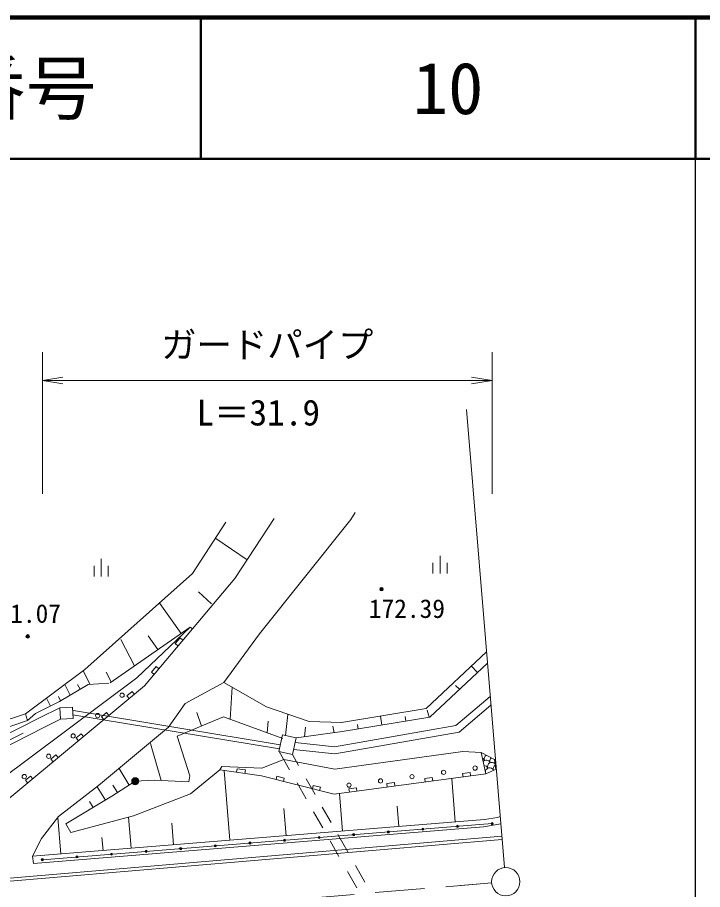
# Model space of a CAD drawing. Units: millimetres, scale not verified. Extents: x 40000 to 680000, y 20000 to 380000.
# Drawn here: x 531033 to 579500, y 318360 to 380000 of the extents above; entities that cross this region are included whole.
import ezdxf
from ezdxf.enums import TextEntityAlignment as Align

# ---------------------------------------------------------------- set-up
doc = ezdxf.new("R2010")
doc.units = ezdxf.units.MM
doc.header["$LTSCALE"] = 1000
doc.linetypes.add('CHAIN', pattern=[18.5, 12, -1.5, 3.5, -1.5])
for name, color, linetype, lineweight in [('M-BGD', 7, 'Continuous', 13), ('M-BMK', 2, 'CHAIN', 13), ('M-BMK-SRVR', 3, 'Continuous', 13), ('M-STR-STR3', 7, 'Continuous', 13), ('M-TTL', 2, 'Continuous', 140), ('M-TTL-BAND', 7, 'Continuous', 25), ('M-TTL-LINE', 7, 'Continuous', 50)]:
    doc.layers.add(name, color=color, linetype=linetype, lineweight=lineweight)
doc.layers.add('M-TTL-TXT', color=7, linetype='Continuous')
doc.styles.add('ＭＳ ゴシック', font='')
doc.styles.get('ＭＳ ゴシック').set_extended_font_data('MS Gothic')

# ---------------------------------------------------------------- blocks, each defined once
blk = doc.blocks.new('open_arrow')
at = {"color": 0, "linetype": 'Continuous', "lineweight": -2}
blk.add_lwpolyline([(7.5, 1.25), (0, 0), (7.5, -1.25)], dxfattribs=at)

msp = doc.modelspace()

# ---------------------------------------------------------------- linework, layer by layer
at = {"layer": 'M-BGD'}
for p, q in [((549199, 344579), (546411, 340348)), ((554935, 345017), (554619, 344510)), ((545767, 344316), (543422, 340703)), ((554619, 344510), (548163, 336434)), ((547274, 341657), (545064, 343169)), ((536954, 341742), (536954, 340492)), ((560930, 341944), (560930, 340694)), ((536454, 341242), (536454, 340492)), ((537454, 340492), (537454, 341242)), ((560430, 341444), (560430, 340694)), ((561430, 340694), (561430, 341444)), ((543422, 340703), (535811, 333916)), ((546411, 340348), (543407, 336791)), ((544762, 338554), (543839, 339403)), ((542617, 336469), (541105, 338584)), ((543247, 336907), (537592, 332975)), ((543247, 336907), (539485, 333323)), ((543407, 336791), (540020, 332765)), ((543407, 336791), (543247, 336907)), ((543407, 336791), (543247, 336907)), ((539326, 334181), (538358, 336025)), ((540975, 335327), (540282, 336297)), ((542538, 336147), (542200, 335744)), ((542538, 336147), (542730, 335986)), ((548163, 336434), (545628, 332993)), ((542200, 335744), (542391, 335583)), ((559954, 331154), (564218, 335166)), ((540845, 334133), (540506, 333731)), ((540845, 334133), (541036, 333972)), ((564285, 334370), (560216, 330545)), ((563572, 333700), (563125, 334175)), ((535811, 333916), (531593, 330774)), ((536180, 332863), (535690, 333826)), ((537671, 333030), (537304, 333731)), ((540506, 333731), (540698, 333570)), ((526295, 323476), (539485, 333323)), ((534771, 332105), (534388, 332856)), ((537490, 332950), (536027, 332851)), ((542903, 331506), (545628, 332993)), ((545628, 332993), (548642, 331282)), ((540020, 332765), (529241, 323801)), ((534005, 331650), (536027, 332851)), ((535460, 332514), (535291, 332847)), ((539142, 332359), (538783, 332060)), ((539142, 332359), (539302, 332167)), ((546081, 330392), (546215, 332659)), ((562313, 332529), (562028, 332787)), ((534005, 331650), (532318, 330805)), ((533369, 331332), (533086, 331887)), ((534082, 331695), (533927, 331999)), ((538783, 332060), (538942, 331868)), ((564482, 332006), (562057, 329948)), ((534032, 331214), (532606, 330504)), ((534033, 331201), (534928, 331256)), ((534083, 330402), (534033, 331201)), ((534925, 331256), (534978, 330458)), ((535010, 331010), (549617, 328595)), ((542903, 331506), (541730, 329833)), ((548642, 331282), (551680, 330240)), ((553955, 330172), (559954, 331154)), ((560153, 330534), (560028, 331048)), ((564533, 331394), (562277, 329479)), ((531593, 330774), (524681, 328511)), ((532606, 330504), (525649, 326958)), ((531593, 330774), (531734, 330301)), ((531734, 330301), (532318, 330805)), ((534083, 330401), (532943, 329834)), ((534083, 330402), (534978, 330458)), ((534961, 330714), (549568, 328299)), ((537345, 330865), (536986, 330566)), ((536986, 330566), (537146, 330374)), ((537345, 330865), (537505, 330673)), ((542342, 329205), (545612, 330563)), ((544051, 329915), (543727, 330876)), ((545612, 330563), (549800, 329039)), ((550007, 329243), (550168, 330736)), ((560216, 330545), (554004, 329522)), ((556821, 329985), (556715, 330623)), ((558512, 330264), (558460, 330582)), ((531734, 330301), (524904, 328019)), ((532943, 329834), (525859, 326223)), ((541730, 329833), (536761, 325720)), ((548688, 329443), (548775, 330256)), ((551339, 329157), (551412, 329838)), ((551680, 330240), (553955, 330172)), ((553435, 329444), (553354, 329912)), ((562057, 329948), (553467, 328458)), ((555129, 329707), (555082, 330022)), ((531438, 329414), (528938, 328189)), ((535549, 329371), (535190, 329072)), ((535549, 329371), (535709, 329179)), ((542342, 329205), (543223, 326399)), ((549528, 328120), (549791, 329291)), ((549791, 329291), (550747, 329076)), ((551619, 329197), (550747, 329076)), ((554004, 329522), (551619, 329197)), ((562277, 329479), (553485, 327954)), ((535190, 329072), (535349, 328880)), ((541197, 326070), (540438, 328683)), ((550747, 329076), (550484, 327906)), ((553467, 328458), (550673, 328749)), ((550484, 327906), (549528, 328120)), ((549560, 328113), (550289, 326833)), ((553485, 327954), (550563, 328257)), ((562541, 328120), (553479, 326867)), ((562541, 328120), (553479, 326867)), ((563828, 328043), (562541, 328120)), ((563828, 328043), (562541, 328120)), ((563828, 328043), (564164, 326542)), ((564164, 326542), (563828, 328043)), ((563828, 328043), (564777, 327545)), ((533752, 327877), (533393, 327578)), ((533393, 327578), (533553, 327386)), ((533752, 327877), (533912, 327685)), ((549876, 327559), (548319, 326939)), ((549876, 327559), (548319, 326939)), ((553479, 326867), (549876, 327559)), ((553479, 326867), (549876, 327559)), ((550484, 327906), (550921, 327138)), ((564777, 327545), (564850, 327580)), ((564886, 326852), (564777, 327545)), ((538946, 325748), (538220, 326920)), ((545351, 326831), (543270, 325124)), ((545351, 326831), (545493, 327063)), ((545351, 326831), (545493, 327063)), ((548307, 326389), (545351, 326831)), ((548307, 326389), (545351, 326831)), ((545493, 327063), (548319, 326939)), ((548319, 326939), (545493, 327063)), ((546057, 321842), (545656, 326785)), ((546570, 326901), (546533, 326654)), ((547161, 326813), (546570, 326901)), ((547161, 326813), (547124, 326566)), ((564164, 326542), (564910, 326863)), ((531956, 326383), (531597, 326084)), ((531597, 326084), (531756, 325892)), ((531956, 326383), (532116, 326191)), ((539368, 326017), (540718, 326093)), ((540718, 326093), (543168, 325976)), ((543223, 326399), (543168, 325976)), ((553440, 325093), (548307, 326389)), ((553440, 325093), (548307, 326389)), ((549395, 326372), (549333, 326130)), ((549908, 326242), (549395, 326372)), ((549908, 326242), (549847, 326000)), ((551465, 326183), (552087, 325090)), ((564164, 326542), (553440, 325093)), ((564164, 326542), (553440, 325093)), ((560377, 326283), (559841, 326210)), ((559841, 326210), (559875, 325962)), ((560377, 326283), (560411, 326035)), ((562005, 323135), (561755, 326217)), ((563058, 326645), (562522, 326572)), ((562522, 326572), (562556, 326325)), ((563058, 326645), (563092, 326397)), ((536761, 325720), (533934, 323519)), ((537253, 324684), (536669, 325626)), ((537702, 324956), (539368, 326017)), ((538103, 325211), (537776, 325738)), ((550816, 325907), (551456, 324783)), ((551961, 325724), (551900, 325481)), ((552474, 325594), (551961, 325724)), ((552474, 325594), (552413, 325352)), ((555015, 325558), (554479, 325485)), ((554479, 325485), (554512, 325238)), ((555015, 325558), (555048, 325310)), ((557696, 325920), (557160, 325848)), ((557160, 325848), (557193, 325600)), ((557696, 325920), (557730, 325672)), ((534466, 323001), (537702, 324956)), ((543270, 325124), (539233, 323577)), ((554031, 322489), (553816, 325143)), ((536397, 324167), (536133, 324592)), ((558018, 322812), (557902, 324246)), ((550044, 322165), (549887, 324097)), ((551986, 323853), (552627, 322728)), ((552600, 324190), (553217, 323105)), ((564063, 323302), (532103, 320711)), ((532726, 321974), (533934, 323519)), ((532796, 320471), (564612, 323023)), ((534096, 320872), (533888, 323448)), ((534802, 322389), (534466, 323001)), ((539233, 323577), (534802, 322389)), ((539080, 321276), (538901, 323488)), ((542070, 321519), (541947, 323044)), ((565232, 323002), (563994, 322792)), ((564993, 323456), (564063, 323302)), ((565189, 323521), (564993, 323456)), ((532179, 320197), (563994, 322792)), ((525134, 318707), (565305, 322127)), ((525166, 318489), (565323, 321908)), ((532103, 320711), (532726, 321974)), ((537087, 321115), (537012, 322038)), ((553156, 321798), (553777, 320707)), ((553709, 322242), (554396, 321035)), ((532179, 320197), (532103, 320711)), ((554949, 320064), (555619, 318886)), ((554389, 319633), (555041, 318488)), ((562387, 318656), (564583, 318833))]:
    msp.add_line(p, q, dxfattribs=at)
for centre, radius in [((556789, 339591), 125), ((556789, 339591), 100), ((556789, 339591), 75), ((556789, 339591), 50), ((556789, 339591), 25), ((531759, 336253), 125), ((531759, 336253), 100), ((531759, 336253), 75), ((531759, 336253), 50), ((531759, 336253), 25), ((538436, 332098), 150), ((536706, 330659), 150), ((534976, 329220), 150), ((533246, 327782), 150), ((561177, 326643), 150), ((563407, 326944), 150), ((531517, 326343), 150), ((539368, 326017), 250), ((539368, 326017), 250), ((539368, 326017), 225), ((539368, 326017), 200), ((539368, 326017), 175), ((539368, 326017), 150), ((539368, 326017), 125), ((539368, 326017), 100), ((539368, 326017), 75), ((556717, 326040), 150), ((558947, 326342), 150), ((539368, 326017), 50), ((539368, 326017), 25), ((554488, 325739), 150), ((564612, 323023), 75), ((564612, 323023), 50), ((564612, 323023), 25), ((557270, 322434), 75), ((557270, 322434), 50), ((557270, 322434), 25), ((559717, 322631), 75), ((559717, 322631), 50), ((559717, 322631), 25), ((562165, 322827), 75), ((562165, 322827), 50), ((562165, 322827), 25), ((549928, 321845), 75), ((549928, 321845), 50), ((549928, 321845), 25), ((552375, 322042), 75), ((552375, 322042), 50), ((552375, 322042), 25), ((554822, 322238), 75), ((554822, 322238), 50), ((554822, 322238), 25), ((542586, 321256), 75), ((542586, 321256), 50), ((542586, 321256), 25), ((545033, 321453), 75), ((545033, 321453), 50), ((545033, 321453), 25), ((547480, 321649), 75), ((547480, 321649), 50), ((547480, 321649), 25), ((532796, 320471), 75), ((535243, 320668), 75), ((535243, 320668), 50), ((535243, 320668), 25), ((537691, 320864), 75), ((537691, 320864), 50), ((537691, 320864), 25), ((540138, 321060), 75), ((540138, 321060), 50), ((540138, 321060), 25), ((532796, 320471), 50), ((532796, 320471), 25)]:
    msp.add_circle(centre, radius, dxfattribs=at)
for centre, start, end in [((563966, 327763), 114.4774, 116.74399), ((563809, 327369), 23.27715, 68.97451), ((564203, 327212), 23.27715, 140.46006), ((564360, 327606), 124.52532, 203.27715), ((564597, 327055), 41.14621, 203.27715), ((564754, 327449), 133.70909, 203.27715), ((564046, 326818), 23.27715, 91.98498), ((564440, 326661), 23.27715, 181.98557), ((564991, 326898), 120.69029, 203.27715), ((564440, 326661), 203.27676, 203.27715)]:
    msp.add_arc(centre, 300, start, end, dxfattribs=at)
at = {"layer": 'M-BMK'}
msp.add_line((469147, 310908), (564583, 318826), dxfattribs=at)
at = {"layer": 'M-BMK-SRVR'}
msp.add_line((562792, 352282), (565490, 319911), dxfattribs=at)
msp.add_circle((565579, 318915), 1000, dxfattribs=at)
at = {"layer": 'M-STR-STR3'}
for p, q in [((532796, 346340), (532796, 356340)), ((564612, 346340), (564612, 356340)), ((532796, 354340), (564612, 354340))]:
    msp.add_line(p, q, dxfattribs=at)
at = {"layer": 'M-TTL'}
msp.add_line((680000, 380000), (40000, 380000), dxfattribs=at)
at = {"layer": 'M-TTL-BAND'}
msp.add_line((579000, 20000), (579000, 370000), dxfattribs=at)
at = {"layer": 'M-TTL-LINE'}
for p, q in [((543997, 380000), (543997, 370000)), ((579000, 380000), (579000, 370000)), ((40000, 370000), (680000, 370000))]:
    msp.add_line(p, q, dxfattribs=at)

# ---------------------------------------------------------------- block references
at = {"layer": 'M-STR-STR3', "xscale": 193, "yscale": 193}
msp.add_blockref('open_arrow', (532796, 354340), dxfattribs=at)
at = {"layer": 'M-STR-STR3', "xscale": 193, "yscale": 193, "rotation": 180}
msp.add_blockref('open_arrow', (564612, 354340), dxfattribs=at)

# ---------------------------------------------------------------- texts
at = {"layer": 'M-BGD', "style": 'ＭＳ ゴシック'}
for s, p in [('171.07', (528727, 336815)), ('172.39', (555891, 337162))]:
    msp.add_text(s, height=1320, dxfattribs=at).set_placement(p, align=Align.BOTTOM_LEFT)
at = {"layer": 'M-STR-STR3', "style": 'ＭＳ ゴシック'}
for s, p in [('ガードパイプ', (541204, 357781)), ('L＝31.9', (543704, 352992))]:
    msp.add_text(s, height=1833, dxfattribs=at).set_placement(p, align=Align.TOP_LEFT)
at = {"layer": 'M-TTL-TXT', "style": 'ＭＳ ゴシック'}
for s, p in [('図面番号', (526622, 375000)), ('10', (561497, 375000))]:
    msp.add_text(s, height=3666, dxfattribs=at).set_placement(p, align=Align.MIDDLE_CENTER)

doc.saveas('drawing.dxf')
